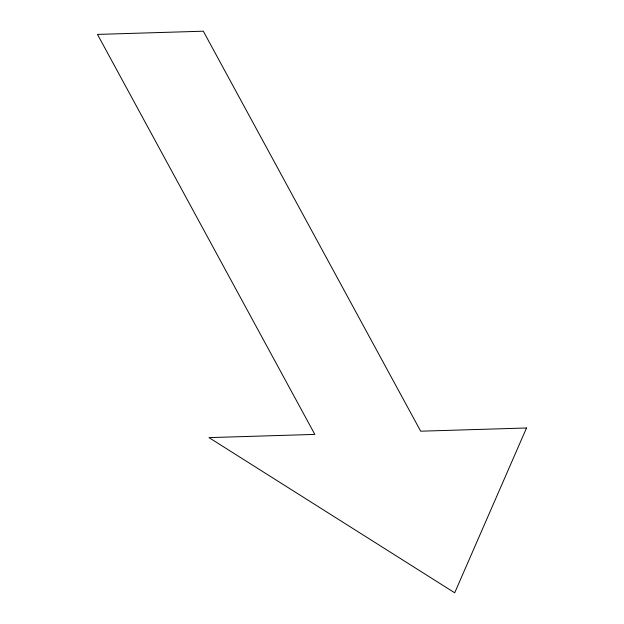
<?xml version="1.0" encoding="UTF-8"?>
<svg xmlns="http://www.w3.org/2000/svg" width="624" height="624" viewBox="0 0 624 624"><rect width="100%" height="100%" fill="white"/><g stroke="black" fill="none" stroke-linecap="round" stroke-linejoin="round"><path stroke-width="0.94" d="M526.523 427.986L454.693 592.8L208.985 437.619L314.831 434.405L97.477 34.414L203.323 31.2L420.677 431.2L526.523 427.986"/></g></svg>
